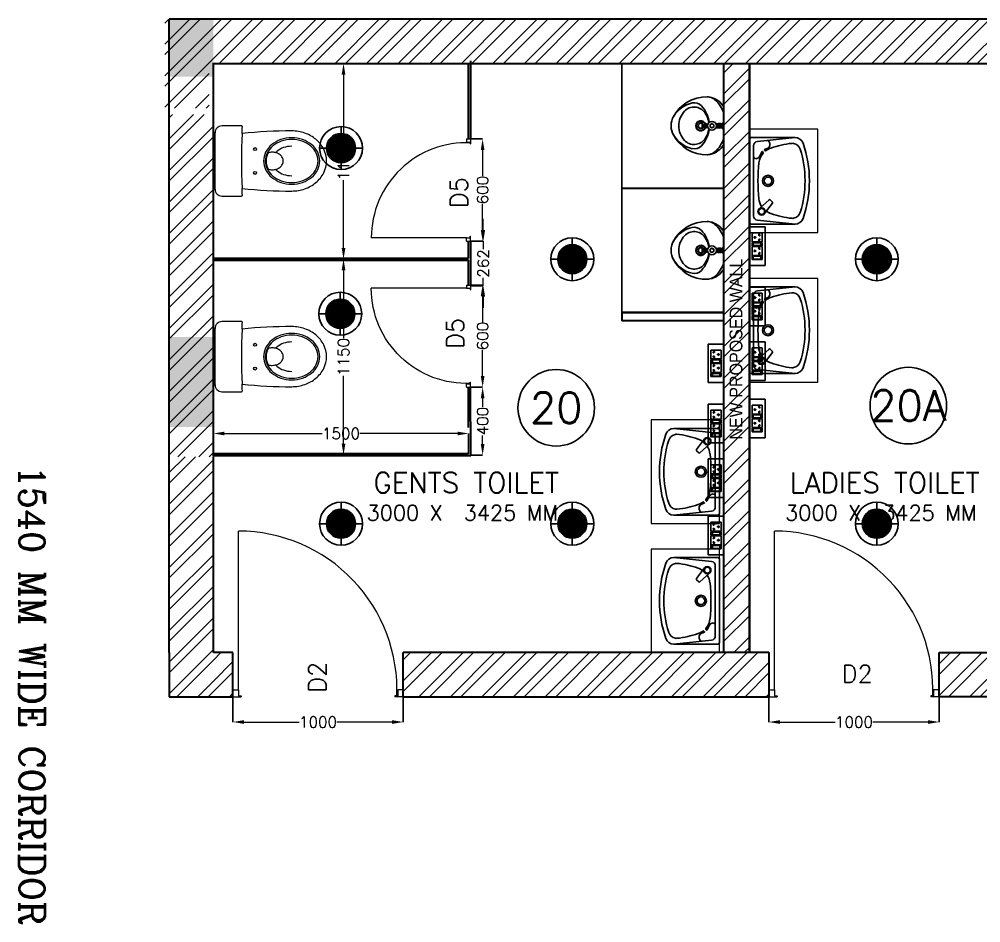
# Model space of a CAD drawing. Extents: x -52083 to 49512, y -145230 to 20224.
# Drawn here: x -31619 to -25967, y -112111 to -106802 of the extents above; entities that cross this region are included whole.
import ezdxf
from ezdxf.enums import TextEntityAlignment as Align

# ---------------------------------------------------------------- set-up
doc = ezdxf.new("R2010")
doc.units = 0
doc.header["$LTSCALE"] = 0.5
doc.header["$MEASUREMENT"] = 0
doc.header["$PDMODE"] = 32
for name, color, linetype, lineweight in [('1', 7, 'Continuous', 9), ('1200x2100 Door', 5, 'Continuous', 5), ('COL', 1, 'Continuous', 35), ('DIM', 3, 'Continuous', 5), ('ELE-12W UPS LIGHT', 3, 'Continuous', 25), ('Hatch-1', 8, 'Continuous', 5), ('Microlab @ 1', 5, 'Continuous', 13), ('New Wall', 5, 'Continuous', 35), ('Sa-Block Text', 7, 'Continuous', 18), ('wall-1', 7, 'Continuous', 35)]:
    doc.layers.add(name, color=color, linetype=linetype, lineweight=lineweight)
for name, color, linetype in [('ELE-12W LED', 1, 'Continuous'), ('PDF_Text', 5, 'Continuous'), ('SA-6MRP', 1, 'Continuous'), ('SA-6MUP', 223, 'Continuous'), ('SA-FUR', 3, 'Continuous'), ('WC-DET1', 8, 'Continuous'), ('WC-DET2', 10, 'Continuous'), ('WC-OUT', 7, 'Continuous'), ('WC-OUTL', 7, 'Continuous')]:
    doc.layers.add(name, color=color, linetype=linetype)
doc.styles.add('ARIAL', font='romans.shx', dxfattribs={"height": 2.5})
doc.styles.add('RomanS', font='romans.shx')
doc.styles.get("Standard").update_dxf_attribs({"font": 'romans.shx'})
doc.dimstyles.new('Sa-dim', dxfattribs={"dimtxt": 65, "dimasz": 65, "dimexe": 0, "dimexo": 0, "dimtad": 0, "dimdec": 0, "dimdsep": 46, "dimtxsty": 'Standard', "dimcen": 0, "dimclrd": 256, "dimclre": 7, "dimclrt": 1, "dimadec": 0, "dimazin": 0, "dimtfac": 1, "dimtdec": 0, "dimtmove": 0, "dimatfit": 3, "dimfxl": 1, "dimlwd": -1, "dimarcsym": 0})
pattern_1 = [(45, (-108477.94, -16149.46), (-92.80777, 92.80777), []), (45, (-108416.07, -16149.46), (-92.80777, 92.80777), [])]
pattern_2 = [(45, (22946.7, -16431.28), (-92.80777, 92.80777), []), (45, (23008.57, -16431.28), (-92.80777, 92.80777), [])]

# ---------------------------------------------------------------- blocks, each defined once
blk = doc.blocks.new('*D922')
at = {"layer": 'Defpoints', "color": 0}
for p in [(-27212.5, -110782.9), (-26212.5, -110782.9), (-26212.5, -110931.3)]:
    blk.add_point(p, dxfattribs=at)
at = {"layer": 'DIM', "color": 7, "lineweight": -2}
for p, q in [((-27212.5, -110782.9), (-27212.5, -110931.3)), ((-26212.5, -110782.9), (-26212.5, -110931.3))]:
    blk.add_line(p, q, dxfattribs=at)
at = {"layer": 'DIM'}
for p, q in [((-27147.5, -110931.3), (-26823, -110931.3)), ((-26277.5, -110931.3), (-26602, -110931.3))]:
    blk.add_line(p, q, dxfattribs=at)
for points in [[(-27147.5, -110920.5), (-27147.5, -110942.2), (-27212.5, -110931.3)], [(-26277.5, -110920.5), (-26277.5, -110942.2), (-26212.5, -110931.3)]]:
    blk.add_solid(points, dxfattribs=at)
at = {"layer": 'DIM', "color": 1, "insert": (-26712.5, -110931.3), "char_height": 65, "attachment_point": 5}
blk.add_mtext('1000', dxfattribs=at)
blk = doc.blocks.new('A$Cf2d5b89f')
at = {"layer": 'WC-DET1'}
for p, q in [((-254.5, -268.5), (-231.8, -47.4)), ((-206.9, -25), (206.9, -25)), ((254.5, -268.5), (231.8, -47.4)), ((-183.2, -88.2), (-191.5, -109.1)), ((-178.3, -91.7), (-181.7, -88.1)), ((-168.8, -80.1), (-171.8, -76.9)), ((-171.6, -75.4), (-142.2, -59.4)), ((165, -56.8), (111.8, -115.4)), ((194.3, -87.9), (130.5, -135.4)), ((111.7, -122.4), (123.9, -134.9))]:
    blk.add_line(p, q, dxfattribs=at)
for centre, radius in [((180, -72), 17.5), ((0, -110), 22.5)]:
    blk.add_circle(centre, radius, dxfattribs=at)
for centre, radius, start, end in [((-206.9, -50), 25, 90, 174.1371), ((-96.3, -155.9), 100, 95.5686, 131.0008), ((-142.8, -37.3), 12.3, 18.1286, 87.6417), ((-155, -37.9), 25, 301.0294, 0), ((-153.2, -41.1), 23.3, 7.7155, 21.1094), ((0, -1028.8), 978.3, 83.7806, 96.2194), ((96.3, -155.9), 100, 56.8383, 84.4314), ((206.9, -50), 25, 5.8629, 90), ((-215.7, -94.3), 25.6, 209.6765, 262.1744), ((-212.2, -95), 25, 266.931, 325.9016), ((-96.3, -155.9), 100, 144.6532, 162.9621), ((-182.4, -88.8), 1, 43.4655, 145.9016), ((-181.9, -95.1), 5, 324.6532, 43.4655), ((-171, -76.2), 1, 121.0294, 223.4655), ((-165.2, -76.6), 5, 223.4655, 311.0008), ((96.3, -155.9), 100, 17.0379, 34.3564), ((264.4, -295.7), 486.7, 159.6568, 174.6623), ((-211.7, -43.8), 76.2, 264.3519, 268.5983), ((115.3, -118.9), 5, 135.3271, 224.3233), ((127.5, -131.4), 5, 224.3233, 307.4212), ((-264.4, -295.7), 486.7, 5.3377, 20.3432), ((-190.4, -254.3), 30, 172.6512, 189.1116), ((-170.6, -251.1), 50, 189.1116, 252.9473), ((170.6, -251.1), 50, 287.0527, 350.8884), ((190.4, -254.3), 30, 350.8884, 7.3488), ((0, 290.2), 617.6, 252.5422, 287.4578)]:
    blk.add_arc(centre, radius, start, end, dxfattribs=at)
at = {"layer": 'WC-DET2'}
for centre, radius in [((180, -72), 21.4), ((0, -110), 32.5)]:
    blk.add_circle(centre, radius, dxfattribs=at)
at = {"layer": 'WC-OUT'}
for p, q in [((-244.5, 0), (244.5, 0)), ((-254.5, -10), (-254.5, -268.5)), ((254.5, -10), (254.5, -268.5))]:
    blk.add_line(p, q, dxfattribs=at)
for centre, radius, start, end in [((-244.5, -10), 10, 90, 180), ((244.5, -10), 10, 0, 90), ((-204.5, -268.5), 50, 180, 250.8279), ((204.5, -268.5), 50, 289.1721, 0), ((0, 319.7), 672.7, 250.8279, 289.1721)]:
    blk.add_arc(centre, radius, start, end, dxfattribs=at)
blk = doc.blocks.new('A$C40424e03')
blk.add_lwpolyline([(673.8, 1604.1), (1282, 1604.1), (1282, 2007.1), (673.8, 2007.1)], close=True)
at = {"xscale": -1}
blk.add_blockref('A$Cf2d5b89f', (978.3, 2007.1), dxfattribs=at)
blk = doc.blocks.new('SD 1200x2100')
at = {"layer": '1200x2100 Door'}
for p, q in [((289771.1, 46661.9), (289771.1, 46711.8)), ((289771.1, 46711.8), (289829.5, 46711.8)), ((289771.1, 46661.9), (289771.1, 46711.8)), ((289771.1, 46661.9), (289809.4, 46661.9)), ((289809.4, 46661.9), (289809.4, 46705.1)), ((289809.4, 46705.1), (289829.5, 46705.1)), ((289829.5, 46705.1), (289829.5, 46711.8)), ((290971.1, 46711.8), (290912.7, 46711.8)), ((290912.7, 46705.1), (290912.7, 46711.8)), ((290932.8, 46705.1), (290912.7, 46705.1)), ((290932.8, 46661.9), (290932.8, 46705.1)), ((290971.1, 46661.9), (290932.8, 46661.9)), ((290932.8, 46661.9), (290932.8, 45543.9)), ((290971.1, 46661.9), (290971.1, 46711.8))]:
    blk.add_line(p, q, dxfattribs=at)
blk.add_arc((290932.8, 46661.9), 1118, 177.44259, 270, dxfattribs=at)
blk = doc.blocks.new('*D923')
at = {"layer": 'Defpoints', "color": 0}
for p in [(-30362.5, -110782.9), (-29362.5, -110782.9), (-29362.5, -110931.3)]:
    blk.add_point(p, dxfattribs=at)
at = {"layer": 'DIM', "color": 7, "lineweight": -2}
for p, q in [((-30362.5, -110782.9), (-30362.5, -110931.3)), ((-29362.5, -110782.9), (-29362.5, -110931.3))]:
    blk.add_line(p, q, dxfattribs=at)
at = {"layer": 'DIM'}
for p, q in [((-30297.5, -110931.3), (-29973, -110931.3)), ((-29427.5, -110931.3), (-29752, -110931.3))]:
    blk.add_line(p, q, dxfattribs=at)
for points in [[(-30297.5, -110920.5), (-30297.5, -110942.2), (-30362.5, -110931.3)], [(-29427.5, -110920.5), (-29427.5, -110942.2), (-29362.5, -110931.3)]]:
    blk.add_solid(points, dxfattribs=at)
at = {"layer": 'DIM', "color": 1, "insert": (-29862.5, -110931.3), "char_height": 65, "attachment_point": 5}
blk.add_mtext('1000', dxfattribs=at)
blk = doc.blocks.new('A$C054a1436')
at = {"color": 1}
blk.add_circle((225, 225), 225, dxfattribs=at)
blk.add_attdef('T1', text='', height=180).set_placement((225, 225), align=Align.MIDDLE_CENTER)
blk = doc.blocks.new('*D933')
at = {"layer": 'Defpoints', "color": 0}
for p in [(-28965.6, -108363.5), (-28895.3, -108363.5), (-28965.6, -108963.5)]:
    blk.add_point(p, dxfattribs=at)
at = {"layer": 'DIM', "color": 7, "lineweight": -2}
for p, q in [((-28965.6, -108363.5), (-28895.3, -108363.5)), ((-28965.6, -108963.5), (-28895.3, -108963.5))]:
    blk.add_line(p, q, dxfattribs=at)
at = {"layer": 'DIM'}
for p, q in [((-28895.3, -108428.5), (-28895.3, -108580.9)), ((-28895.3, -108898.5), (-28895.3, -108746.2))]:
    blk.add_line(p, q, dxfattribs=at)
for points in [[(-28906.1, -108428.5), (-28884.4, -108428.5), (-28895.3, -108363.5)], [(-28906.1, -108898.5), (-28884.4, -108898.5), (-28895.3, -108963.5)]]:
    blk.add_solid(points, dxfattribs=at)
at = {"layer": 'DIM', "color": 1, "insert": (-28895.3, -108663.5), "char_height": 65, "attachment_point": 5, "rotation": 90}
blk.add_mtext('600', dxfattribs=at)
blk = doc.blocks.new('*D934')
at = {"layer": 'Defpoints', "color": 0}
for p in [(-28965.6, -107505.5), (-28895.3, -107505.5), (-28965.6, -108105.5)]:
    blk.add_point(p, dxfattribs=at)
at = {"layer": 'DIM', "color": 7, "lineweight": -2}
for p, q in [((-28965.6, -107505.5), (-28895.3, -107505.5)), ((-28965.6, -108105.5), (-28895.3, -108105.5))]:
    blk.add_line(p, q, dxfattribs=at)
at = {"layer": 'DIM'}
for p, q in [((-28895.3, -107570.5), (-28895.3, -107722.9)), ((-28895.3, -108040.5), (-28895.3, -107888.2))]:
    blk.add_line(p, q, dxfattribs=at)
for points in [[(-28906.1, -107570.5), (-28884.4, -107570.5), (-28895.3, -107505.5)], [(-28906.1, -108040.5), (-28884.4, -108040.5), (-28895.3, -108105.5)]]:
    blk.add_solid(points, dxfattribs=at)
at = {"layer": 'DIM', "color": 1, "insert": (-28895.3, -107805.5), "char_height": 65, "attachment_point": 5, "rotation": 90}
blk.add_mtext('600', dxfattribs=at)
blk = doc.blocks.new('*D935')
at = {"layer": 'Defpoints', "color": 0}
for p in [(-30477.5, -108211.5), (-29712.9, -108211.5), (-30477.5, -109361.2)]:
    blk.add_point(p, dxfattribs=at)
at = {"layer": 'DIM', "color": 7, "lineweight": -2}
for p, q in [((-30477.5, -108211.5), (-29712.9, -108211.5)), ((-30477.5, -109361.2), (-29712.9, -109361.2))]:
    blk.add_line(p, q, dxfattribs=at)
at = {"layer": 'DIM'}
for p, q in [((-29712.9, -108276.5), (-29712.9, -108675.9)), ((-29712.9, -109296.2), (-29712.9, -108896.9))]:
    blk.add_line(p, q, dxfattribs=at)
for points in [[(-29723.7, -108276.5), (-29702, -108276.5), (-29712.9, -108211.5)], [(-29723.7, -109296.2), (-29702, -109296.2), (-29712.9, -109361.2)]]:
    blk.add_solid(points, dxfattribs=at)
at = {"layer": 'DIM', "color": 1, "insert": (-29712.9, -108786.4), "char_height": 65, "attachment_point": 5, "rotation": 90}
blk.add_mtext('1150', dxfattribs=at)
blk = doc.blocks.new('*D936')
at = {"layer": 'Defpoints', "color": 0}
for p in [(-28977.5, -109235.9), (-30477.5, -109355.2), (-28977.5, -109355.2)]:
    blk.add_point(p, dxfattribs=at)
at = {"layer": 'DIM', "color": 7, "lineweight": -2}
for p, q in [((-30477.5, -109355.2), (-30477.5, -109235.9)), ((-28977.5, -109355.2), (-28977.5, -109235.9))]:
    blk.add_line(p, q, dxfattribs=at)
at = {"layer": 'DIM'}
for p, q in [((-30412.5, -109235.9), (-29838, -109235.9)), ((-29042.5, -109235.9), (-29617, -109235.9))]:
    blk.add_line(p, q, dxfattribs=at)
for points in [[(-30412.5, -109225.1), (-30412.5, -109246.8), (-30477.5, -109235.9)], [(-29042.5, -109225.1), (-29042.5, -109246.8), (-28977.5, -109235.9)]]:
    blk.add_solid(points, dxfattribs=at)
at = {"layer": 'DIM', "color": 1, "insert": (-29727.5, -109235.9), "char_height": 65, "attachment_point": 5}
blk.add_mtext('1500', dxfattribs=at)
blk = doc.blocks.new('*D937')
at = {"layer": 'Defpoints', "color": 0}
for p in [(-28965.5, -108963.5), (-28895.3, -108963.5), (-28965.5, -109363.5)]:
    blk.add_point(p, dxfattribs=at)
at = {"layer": 'DIM', "color": 7, "lineweight": -2}
for p, q in [((-28965.5, -108963.5), (-28895.3, -108963.5)), ((-28965.5, -109363.5), (-28895.3, -109363.5))]:
    blk.add_line(p, q, dxfattribs=at)
at = {"layer": 'DIM'}
for p, q in [((-28895.3, -109028.5), (-28895.3, -109079.3)), ((-28895.3, -109298.5), (-28895.3, -109247.7))]:
    blk.add_line(p, q, dxfattribs=at)
for points in [[(-28906.1, -109028.5), (-28884.4, -109028.5), (-28895.3, -108963.5)], [(-28906.1, -109298.5), (-28884.4, -109298.5), (-28895.3, -109363.5)]]:
    blk.add_solid(points, dxfattribs=at)
at = {"layer": 'DIM', "color": 1, "insert": (-28895.3, -109163.5), "char_height": 65, "attachment_point": 5, "rotation": 90}
blk.add_mtext('400', dxfattribs=at)
blk = doc.blocks.new('*D938')
at = {"layer": 'Defpoints', "color": 0}
for p in [(-28965.6, -108105.5), (-28891.5, -108105.5), (-28965.5, -108367.5)]:
    blk.add_point(p, dxfattribs=at)
at = {"layer": 'DIM'}
for p, q in [((-28891.5, -108040.5), (-28891.5, -107975.5)), ((-28891.5, -108105.5), (-28891.5, -108152.3)), ((-28891.5, -108367.5), (-28891.5, -108320.7)), ((-28891.5, -108432.5), (-28891.5, -108497.5))]:
    blk.add_line(p, q, dxfattribs=at)
at = {"layer": 'DIM', "color": 7, "lineweight": -2}
for p, q in [((-28965.6, -108105.5), (-28891.5, -108105.5)), ((-28965.5, -108367.5), (-28891.5, -108367.5))]:
    blk.add_line(p, q, dxfattribs=at)
at = {"layer": 'DIM'}
for points in [[(-28902.3, -108040.5), (-28880.7, -108040.5), (-28891.5, -108105.5)], [(-28902.3, -108432.5), (-28880.7, -108432.5), (-28891.5, -108367.5)]]:
    blk.add_solid(points, dxfattribs=at)
at = {"layer": 'DIM', "color": 1, "insert": (-28891.5, -108236.5), "char_height": 65, "attachment_point": 5, "rotation": 90}
blk.add_mtext('262', dxfattribs=at)
blk = doc.blocks.new('A$C029a48cf')
blk.add_line((-10, 166), (-10, -166))
for points in [[(-168.1, 161.4, 0.029046), (-460, 176.5, 0.08272), (-537.4, 163.6, 0.090502), (-602.2, 127.3, 0.104235), (-648.7, 68.8, 0.116575), (-665, 0, 0.116575), (-648.7, -68.8, 0.104235), (-602.2, -127.3, 0.090502), (-537.4, -163.6, 0.08272), (-460, -176.5, 0.029046), (-168.1, -161.4, -0.00263), (-170, -201, 0.414214), (-165, -206), (-50, -206, 0.414214), (-10, -166), (-5, -166, 0.414214), (0, -161), (0, 161, 0.414214), (-5, 166), (-10, 166, 0.414214), (-50, 206), (-165, 206, 0.414214), (-170, 201, -0.00263)], [(-625, 0, 0.116575), (-613, -50.9, 0.104235), (-576.7, -96.5, 0.090502), (-524.5, -125.8, 0.08272), (-460, -136.5, 0.08272), (-395.5, -125.8, 0.090502), (-343.3, -96.5, 0.104235), (-307, -50.9, 0.116575), (-295, 0, 0.116575), (-307, 50.9, 0.104235), (-343.3, 96.5, 0.090502), (-395.5, 125.8, 0.08272), (-460, 136.5, 0.08272), (-524.5, 125.8, 0.090502), (-576.7, 96.5, 0.104235), (-613, 50.9, 0.116575)], [(-615, 0, 0.116575), (-604, -46.4, 0.104235), (-570.3, -88.8, 0.090502), (-521.2, -116.3, 0.08272), (-460, -126.5, 0.08272), (-398.8, -116.3, 0.090502), (-349.7, -88.8, 0.104235), (-316, -46.4, 0.116575), (-305, 0, 0.116575), (-316, 46.4, 0.104235), (-349.7, 88.8, 0.090502), (-398.8, 116.3, 0.08272), (-460, 126.5, 0.08272), (-521.2, 116.3, 0.090502), (-570.3, 88.8, 0.104235), (-604, 46.4, 0.116575)]]:
    blk.add_lwpolyline(points, format="xyb", close=True)
for points in [[(-365.7, 48.9, 0.036112), (-375.2, 58, 0.090502), (-411.7, 78.5, 0.08272), (-460, 86.5, 0.08272)], [(-322.3, 47.8, 0.074737), (-345.9, 51.3, 0.080041), (-371.1, 47.3, 0.088843), (-391.4, 36.3, 0.10499), (-405.6, 19, 0.120185), (-410.2, 0, 0.120185)], [(-410.2, 0, 0.120185), (-405.6, -19, 0.10499), (-391.4, -36.3, 0.088843), (-371.1, -47.3, 0.080041), (-345.9, -51.3, 0.074737), (-322.3, -47.8, 0.088843)], [(-322.3, -47.8, 0.008108), (-320.4, -44.2, 0.116575), (-310, 0, 0.116575), (-320.4, 44.2, 0.008108), (-322.3, 47.8, 0.090502)], [(-460, -86.5, 0.08272), (-411.7, -78.5, 0.090502), (-375.2, -58, 0.036112), (-365.7, -48.9, 0.116575)]]:
    blk.add_lwpolyline(points, format="xyb")
for centre in [(-245, 70), (-245, -70)]:
    blk.add_circle(centre, 8.58)
blk.add_arc((-3929.6, 0), 3764.9, 357.5424, 2.4576)
blk = doc.blocks.new('*D939')
at = {"layer": 'Defpoints', "color": 0}
for p in [(-30477.5, -107061.9), (-30477.5, -108211.5), (-29712.9, -108211.5)]:
    blk.add_point(p, dxfattribs=at)
at = {"layer": 'DIM', "color": 7, "lineweight": -2}
for p, q in [((-30477.5, -107061.9), (-29712.9, -107061.9)), ((-30477.5, -108211.5), (-29712.9, -108211.5))]:
    blk.add_line(p, q, dxfattribs=at)
at = {"layer": 'DIM'}
for p, q in [((-29712.9, -107126.9), (-29712.9, -107526.2)), ((-29712.9, -108146.5), (-29712.9, -107747.2))]:
    blk.add_line(p, q, dxfattribs=at)
for points in [[(-29723.7, -107126.9), (-29702, -107126.9), (-29712.9, -107061.9)], [(-29723.7, -108146.5), (-29702, -108146.5), (-29712.9, -108211.5)]]:
    blk.add_solid(points, dxfattribs=at)
at = {"layer": 'DIM', "color": 1, "insert": (-29712.9, -107636.7), "char_height": 65, "attachment_point": 5, "rotation": 90}
blk.add_mtext('1150', dxfattribs=at)
blk = doc.blocks.new('A$C91B1')
at = {"layer": 'WC-DET1', "color": 7}
for p, q in [((0.1609, 0.3029), (0.1494, 0.3119)), ((0.1839, 0.3029), (0.1954, 0.3119)), ((0.1609, 0.2089), (0.1609, 0.2029)), ((0.1624, 0.1879), (0.1624, 0.1854)), ((0.1824, 0.1879), (0.1624, 0.1879)), ((0.1824, 0.1854), (0.1624, 0.1854)), ((0.1629, 0.2177), (0.1629, 0.2109)), ((0.1819, 0.2009), (0.1629, 0.2009)), ((0.1639, 0.2009), (0.1639, 0.1949)), ((0.1819, 0.1949), (0.1639, 0.1949)), ((0.1674, 0.1949), (0.1674, 0.1879)), ((0.1774, 0.1949), (0.1774, 0.1879)), ((0.1819, 0.2177), (0.1819, 0.2109)), ((0.1819, 0.2009), (0.1819, 0.1949)), ((0.1824, 0.1879), (0.1824, 0.1854)), ((0.1839, 0.2089), (0.1839, 0.2029))]:
    blk.add_line(p, q, dxfattribs=at)
at = {"layer": 'WC-DET1'}
for p, q in [((0.1839, 0.3029), (0.1609, 0.3029)), ((0.1819, 0.2109), (0.1629, 0.2109))]:
    blk.add_line(p, q, dxfattribs=at)
for points in [[(0.1672, 0.2934), (0.162, 0.2844), (0.1672, 0.2754), (0.1775, 0.2754), (0.1827, 0.2844), (0.1775, 0.2934)], [(0.1659, 0.2531), (0.1594, 0.2419), (0.1659, 0.2306), (0.1788, 0.2306), (0.1853, 0.2419), (0.1788, 0.2531)]]:
    blk.add_lwpolyline(points, close=True, dxfattribs=at)
for radius in [0.0115, 0.005]:
    blk.add_circle((0.1724, 0.2844), radius, dxfattribs=at)
at = {"layer": 'WC-DET1', "color": 7}
blk.add_circle((0.1724, 0.2419), 0.026, dxfattribs=at)
at = {"layer": 'WC-DET1'}
for centre, radius, start, end in [((0.1555, 0.1412), 0.18, 108.5141, 139.0798), ((0.1892, 0.1412), 0.18, 40.9202, 71.4859), ((0.0724, 0.2132), 0.07, 139.0798, 165.8855), ((0.2723, 0.2132), 0.07, 14.1145, 40.9202), ((0.0942, 0.1383), 0.0577, 133.0701, 192.7487), ((0.1724, 0.0546), 0.1722, 96.7799, 133.0701), ((0.1724, 0.1769), 0.03, 112.5403, 67.4597), ((0.1724, 0.1769), 0.017, 107.1046, 72.8954), ((0.1724, 0.0546), 0.1722, 46.9299, 83.2201), ((0.2505, 0.1383), 0.0577, 347.2513, 46.9299), ((0.2037, 0.1631), 0.17, 192.7487, 238.5449), ((0.141, 0.1631), 0.17, 301.4551, 347.2513)]:
    blk.add_arc(centre, radius, start, end, dxfattribs=at)
at = {"layer": 'WC-DET1', "color": 7}
for centre, radius, start, end in [((0.2287, 0.2867), 0.0697, 166.573, 194.2022), ((0.116, 0.2867), 0.0697, 345.7978, 13.427), ((0.1562, 0.2684), 0.005, 301.3364, 14.2022), ((0.1885, 0.2684), 0.005, 165.7978, 238.6636), ((0.1395, 0.1371), 0.0772, 125.7928, 226.6607), ((0.1724, 0.0916), 0.1333, 97.9698, 125.7928), ((0.1629, 0.2089), 0.002, 90, 180), ((0.1629, 0.2029), 0.002, 180, 270), ((0.1819, 0.2089), 0.002, 0, 90), ((0.1819, 0.2029), 0.002, 270, 0), ((0.1724, 0.0916), 0.1333, 54.2072, 82.0302), ((0.2052, 0.1371), 0.0772, 313.3393, 54.2072), ((0.1724, 0.1719), 0.125, 226.6607, 270), ((0.1724, 0.1719), 0.125, 270, 313.3393)]:
    blk.add_arc(centre, radius, start, end, dxfattribs=at)
at = {"layer": 'WC-DET2'}
for p, q in [((0.1714, 0.2893), (0.1714, 0.2795)), ((0.1734, 0.2893), (0.1734, 0.2795))]:
    blk.add_line(p, q, dxfattribs=at)
for points in [[(0.1666, 0.2093, -0.067174), (0.1686, 0.209, -0.079584), (0.1701, 0.2083, -0.107132), (0.1712, 0.2072, -0.140396), (0.1716, 0.206, -0.140396), (0.1712, 0.2048, -0.107132), (0.1701, 0.2037, -0.079584), (0.1686, 0.203, -0.067174), (0.1666, 0.2027, -0.067174), (0.1646, 0.203, -0.079584), (0.1631, 0.2037, -0.107132), (0.162, 0.2048, -0.140396), (0.1616, 0.206, -0.140396), (0.162, 0.2072, -0.107132), (0.1631, 0.2083, -0.079584), (0.1646, 0.209, -0.067174)], [(0.1778, 0.2093, -0.067174), (0.1798, 0.209, -0.079584), (0.1814, 0.2083, -0.107132), (0.1825, 0.2072, -0.140396), (0.1828, 0.206, -0.140396), (0.1825, 0.2048, -0.107132), (0.1814, 0.2037, -0.079584), (0.1798, 0.203, -0.067174), (0.1778, 0.2027, -0.067174), (0.1759, 0.203, -0.079584), (0.1743, 0.2037, -0.107132), (0.1732, 0.2048, -0.140396), (0.1729, 0.206, -0.140396), (0.1732, 0.2072, -0.107132), (0.1743, 0.2083, -0.079584), (0.1759, 0.209, -0.067174)]]:
    blk.add_lwpolyline(points, format="xyb", close=True, dxfattribs=at)
for centre, radius in [((0.1724, 0.2844), 0.009), ((0.1724, 0.2419), 0.0112)]:
    blk.add_circle(centre, radius, dxfattribs=at)
for radius, start, end in [(0.027, 113.9174, 66.0826), (0.015, 109.4712, 270), (0.015, 270, 70.5288)]:
    blk.add_arc((0.1724, 0.1769), radius, start, end, dxfattribs=at)
at = {"layer": 'WC-OUTL'}
for p, q in [((0.0624, 0.3119), (0.1589, 0.3119)), ((0.1589, 0.3119), (0.1858, 0.3119)), ((0.2824, 0.3119), (0.1858, 0.3119))]:
    blk.add_line(p, q, dxfattribs=at)
for centre, radius, start, end in [((0.1224, 0.208), 0.12, 120.0309, 169.2769), ((0.2223, 0.208), 0.12, 10.7231, 59.9691), ((0.0724, 0.2132), 0.07, 165.8855, 178.7062), ((0.2723, 0.2132), 0.07, 1.2938, 14.1145), ((0.2224, 0.2099), 0.22, 178.7062, 242.9643), ((0.1224, 0.2099), 0.22, 297.0357, 1.2938), ((0.1724, 0.1119), 0.11, 238.5449, 270), ((0.1724, 0.1119), 0.11, 270, 301.4551)]:
    blk.add_arc(centre, radius, start, end, dxfattribs=at)
blk = doc.blocks.new('*U131')
at = {"ltscale": 300}
for p, q in [((-78.1, 29.8), (-78.1, -29.8)), ((-78.1, 29.8), (-78.1, -29.8)), ((-57.3, 29.8), (-78.1, 29.8)), ((-78.1, 29.8), (-57.3, 29.8)), ((-76.3, 23.3), (-76.3, -23.3)), ((-59.1, 23.3), (-76.3, 23.3)), ((-59.1, -23.3), (-59.1, 23.3)), ((-57.3, -29.8), (-57.3, 29.8)), ((-53.9, 29.8), (-1.7, 29.8)), ((-53.9, -29.8), (-53.9, 29.8)), ((-1.7, 29.8), (-1.7, -29.8)), ((1.7, 29.8), (1.7, -29.8)), ((1.7, 29.8), (1.7, -29.8)), ((22.5, 29.8), (1.7, 29.8)), ((1.7, 29.8), (22.5, 29.8)), ((3.5, 23.3), (3.5, -23.3)), ((20.7, 23.3), (3.5, 23.3)), ((20.7, -23.3), (20.7, 23.3)), ((22.5, -29.8), (22.5, 29.8)), ((25.9, -29.8), (25.9, 29.8)), ((25.9, 29.8), (78.1, 29.8)), ((78.1, 29.8), (78.1, -29.8)), ((-78.1, -29.8), (-57.3, -29.8)), ((-76.3, -21.2), (-59.1, -21.2)), ((-76.3, -23.3), (-59.1, -23.3)), ((-1.7, -29.8), (-53.9, -29.8)), ((1.7, -29.8), (22.5, -29.8)), ((3.5, -21.2), (20.7, -21.2)), ((3.5, -23.3), (20.7, -23.3)), ((78.1, -29.8), (25.9, -29.8))]:
    blk.add_line(p, q, dxfattribs=at)
blk.add_lwpolyline([(-113, -46), (113, -46), (113, 46), (-113, 46)], close=True, dxfattribs=at)
for centre, radius, start, end in [((-27.8, 14.7), 4.06, 307.1584, 232.8416), ((-27.8, 10.6), 2.59, 161.4031, 18.5969), ((52, 14.7), 4.06, 307.1584, 232.8416), ((52, 10.6), 2.59, 161.4031, 18.5969), ((-42.7, -11.6), 3.5, 5.2689, 272.51), ((-39.9, -14), 2.82, 202.6838, 75.0951), ((-15.7, -14), 2.82, 104.9049, 337.3162), ((-12.9, -11.6), 3.5, 267.49, 174.7311), ((37.1, -11.6), 3.5, 5.2689, 272.51), ((39.9, -14), 2.82, 202.6838, 75.0951), ((64.1, -14), 2.82, 104.9049, 337.3162), ((66.9, -11.6), 3.5, 267.49, 174.7311)]:
    blk.add_arc(centre, radius, start, end, dxfattribs=at)
at = {"layer": 'Sa-Block Text', "flags": 1}
for tag, p in [('PROJECTNAME', (102.4, 776)), ('FLOOR', (102.4, 686.5)), ('LABNAME', (102.4, 577)), ('ITEMNO:', (102.4, 479.7))]:
    blk.add_attdef(tag, text='', height=65, dxfattribs=at).set_placement(p, align=Align.MIDDLE_CENTER)
at = {"layer": 'Sa-Block Text'}
blk.add_attdef('CATALOGUE', text='', height=65, dxfattribs=at).set_placement((102.4, 360.5), align=Align.MIDDLE_CENTER)
blk = doc.blocks.new('*U130')
for p, q in [((-78.1, 29.8), (-78.1, -29.8)), ((-78.1, 29.8), (-78.1, -29.8)), ((-57.3, 29.8), (-78.1, 29.8)), ((-78.1, 29.8), (-57.3, 29.8)), ((-76.3, 23.3), (-76.3, -23.3)), ((-59.1, 23.3), (-76.3, 23.3)), ((-59.1, -23.3), (-59.1, 23.3)), ((-57.3, -29.8), (-57.3, 29.8)), ((-53.9, 29.8), (-1.7, 29.8)), ((-53.9, -29.8), (-53.9, 29.8)), ((-1.7, 29.8), (-1.7, -29.8)), ((1.7, 29.8), (1.7, -29.8)), ((1.7, 29.8), (1.7, -29.8)), ((22.5, 29.8), (1.7, 29.8)), ((1.7, 29.8), (22.5, 29.8)), ((3.5, 23.3), (3.5, -23.3)), ((20.7, 23.3), (3.5, 23.3)), ((20.7, -23.3), (20.7, 23.3)), ((22.5, -29.8), (22.5, 29.8)), ((25.9, -29.8), (25.9, 29.8)), ((25.9, 29.8), (78.1, 29.8)), ((78.1, 29.8), (78.1, -29.8)), ((-78.1, -29.8), (-57.3, -29.8)), ((-76.3, -21.2), (-59.1, -21.2)), ((-76.3, -23.3), (-59.1, -23.3)), ((-1.7, -29.8), (-53.9, -29.8)), ((1.7, -29.8), (22.5, -29.8)), ((3.5, -21.2), (20.7, -21.2)), ((3.5, -23.3), (20.7, -23.3)), ((78.1, -29.8), (25.9, -29.8))]:
    blk.add_line(p, q)
blk.add_lwpolyline([(-113, -46), (113, -46), (113, 46), (-113, 46)], close=True)
for centre, radius, start, end in [((-27.8, 14.7), 4.06, 307.1584, 232.8416), ((-27.8, 10.6), 2.59, 161.4031, 18.5969), ((52, 14.7), 4.06, 307.1584, 232.8416), ((52, 10.6), 2.59, 161.4031, 18.5969), ((-42.7, -11.6), 3.5, 5.2689, 272.51), ((-39.9, -14), 2.82, 202.6838, 75.0951), ((-15.7, -14), 2.82, 104.9049, 337.3162), ((-12.9, -11.6), 3.5, 267.49, 174.7311), ((37.1, -11.6), 3.5, 5.2689, 272.51), ((39.9, -14), 2.82, 202.6838, 75.0951), ((64.1, -14), 2.82, 104.9049, 337.3162), ((66.9, -11.6), 3.5, 267.49, 174.7311)]:
    blk.add_arc(centre, radius, start, end)
at = {"layer": 'Sa-Block Text', "flags": 1}
for tag, p in [('PROJECTNAME', (14.8, 619.1)), ('FLOOR', (14.8, 529.6)), ('LABNAME', (14.8, 420.1)), ('ITEMNO:', (14.8, 322.8))]:
    blk.add_attdef(tag, text='', height=65, dxfattribs=at).set_placement(p, align=Align.MIDDLE_CENTER)
at = {"layer": 'Sa-Block Text'}
blk.add_attdef('CATALOGUE', text='', height=65, dxfattribs=at).set_placement((14.8, 173.9), align=Align.MIDDLE_CENTER)
blk = doc.blocks.new('QWE')
at = {"layer": 'ELE-12W UPS LIGHT', "lineweight": 25}
h = blk.add_hatch(dxfattribs=at)
h.set_pattern_fill('ANSI31', color=8)
h.set_pattern_definition([(45, (-1135553.9097, 459369.4158), (-2.24506403, 2.24506403), [])])
edge = h.paths.add_edge_path()
edge.add_arc((0, 0), 85.7, 0, 360)
at = {"layer": 'ELE-12W UPS LIGHT', "color": 3, "lineweight": 25}
for p, q in [((0, -126.1), (0, 126.1)), ((-126.1, 0), (126.1, 0))]:
    blk.add_line(p, q, dxfattribs=at)
for radius in [126.1, 85.7]:
    blk.add_circle((0, 0), radius, dxfattribs=at)
blk = doc.blocks.new('18W LED')
at = {"layer": 'ELE-12W LED'}
h = blk.add_hatch(dxfattribs=at)
h.set_pattern_fill('ANSI31', color=252)
h.set_pattern_definition([(45, (-1135553.9097, 459369.4158), (-2.24506403, 2.24506403), [])])
edge = h.paths.add_edge_path()
edge.add_arc((0, 0), 85.7, 0, 360)
at = {"layer": 'ELE-12W LED', "color": 1}
for p, q in [((0, -126.1), (0, 126.1)), ((-126.1, 0), (126.1, 0))]:
    blk.add_line(p, q, dxfattribs=at)
for radius in [126.1, 85.7]:
    blk.add_circle((0, 0), radius, dxfattribs=at)
blk = doc.blocks.new('BARE')
at = {"layer": 'COL'}
h = blk.add_hatch(color=256, dxfattribs=at)
h.dxf.hatch_style = 1
h.paths.add_polyline_path([(-12925.5, -9747.7), (-13185.5, -9747.7), (-13185.5, -10082.7), (-12925.5, -10082.7)])
h = blk.add_hatch(color=256, dxfattribs=at)
h.dxf.hatch_style = 1
h.paths.add_polyline_path([(-12925.5, -11612.7), (-13185.5, -11612.7), (-13185.5, -11947.7), (-12925.5, -11947.7)])
h = blk.add_hatch(color=256, dxfattribs=at)
h.dxf.hatch_style = 1
h.paths.add_polyline_path([(-12925.5, -11807.6), (-13185.5, -11807.6), (-13185.5, -12142.6), (-12925.5, -12142.6)])
at = {"layer": 'Hatch-1'}
h = blk.add_hatch(dxfattribs=at)
h.set_pattern_fill('ANSI32,_O', color=256, scale=350)
h.set_pattern_definition([(45, (-108502.94, -16149.46), (-92.80777, 92.80777), []), (45, (-108441.07, -16149.46), (-92.80777, 92.80777), [])])
h.paths.add_polyline_path([(-6790.5, -9745.7), (-13210.5, -9745.7), (-13210.5, -10268.7), (-12950.5, -10268.7), (-12950.5, -10005.7), (-6790.5, -10005.7)])
h = blk.add_hatch(dxfattribs=at)
h.set_pattern_fill('ANSI32,_O', color=256, scale=350)
h.set_pattern_definition([(45, (-108452.94, -16149.46), (-92.80777, 92.80777), []), (45, (-108391.07, -16149.46), (-92.80777, 92.80777), [])])
h.paths.add_polyline_path([(-9925.5, -10005.7), (-9775.5, -10005.7), (-9775.5, -13466.7), (-9925.5, -13466.7)])
h = blk.add_hatch(dxfattribs=at)
h.set_pattern_fill('ANSI32,_O', color=256, scale=350)
h.set_pattern_definition(pattern_1)
h.paths.add_polyline_path([(-13185.5, -12316.7), (-12925.5, -12316.7), (-12925.5, -10305.7), (-13185.5, -10305.7)])
h = blk.add_hatch(dxfattribs=at)
h.set_pattern_fill('ANSI32,_O', color=256, scale=350)
h.set_pattern_definition(pattern_2)
h.paths.add_polyline_path([(-12925.5, -12316.7), (-13185.5, -12316.7), (-13185.5, -13726.7), (-12925.5, -13726.7)])
h = blk.add_hatch(dxfattribs=at)
h.set_pattern_fill('ANSI32,_O', color=256, scale=350)
h.set_pattern_definition(pattern_2)
h.paths.add_polyline_path([(-12925.5, -13466.7), (-12810.5, -13466.7), (-12810.5, -13726.7), (-12925.5, -13726.7)])
h = blk.add_hatch(dxfattribs=at)
h.set_pattern_fill('ANSI32,_O', color=256, scale=350)
h.set_pattern_definition(pattern_2)
h.paths.add_polyline_path([(-11810.5, -13466.7), (-9660.5, -13466.7), (-9660.5, -13726.7), (-11810.5, -13726.7)])
h = blk.add_hatch(dxfattribs=at)
h.set_pattern_fill('ANSI32,_O', color=256, scale=350)
h.set_pattern_definition(pattern_1)
h.paths.add_polyline_path([(-8660.5, -13466.7), (-6765.5, -13466.7), (-6765.5, -13726.7), (-8660.5, -13726.7)])
for q in [(-10525.5, -10005.7), (-10525.5, -11469.7)]:
    blk.add_line((-10525.5, -10737.7), q)
blk.add_lwpolyline([(-11810.5, -13466.7), (-9660.5, -13466.7), (-9660.5, -13726.7), (-11810.5, -13726.7)], close=True)
blk.add_lwpolyline([(-8660.5, -13726.7), (-6765.5, -13726.7), (-6765.5, -13466.7), (-8660.5, -13466.7)])
at = {"layer": 'New Wall'}
for p, q in [((-11425.5, -10449.4), (-11425.5, -10001.7)), ((-11413.5, -10449.4), (-11413.5, -9989.7)), ((-9775.5, -11517.7), (-9775.5, -10005.7)), ((-9775.5, -13466.7), (-9775.5, -10042.7)), ((-11425.5, -11149.4), (-11425.5, -11049.4)), ((-11413.5, -11311.4), (-11413.5, -11049.4)), ((-12925.5, -11149.4), (-11425.5, -11149.4)), ((-12925.5, -11161.4), (-11425.5, -11161.4)), ((-11425.5, -11311.4), (-11425.5, -11161.4)), ((-11425.5, -12145.4), (-11425.5, -11907.4)), ((-11413.5, -12311.1), (-11413.6, -11907.4)), ((-11425.5, -12299.1), (-12925.5, -12299.1)), ((-11413.5, -12311.1), (-12925.5, -12311.1))]:
    blk.add_line(p, q, dxfattribs=at)
blk.add_lwpolyline([(-9925.5, -10005.7), (-9775.5, -10005.7), (-9775.5, -13466.7), (-9925.5, -13466.7)], close=True, dxfattribs=at)
for points in [[(-10525.5, -10737.7), (-9925.5, -10737.7)], [(-10525.5, -11469.7), (-9925.5, -11469.7)]]:
    blk.add_lwpolyline(points, dxfattribs=at)
at = {"layer": 'SA-6MUP', "color": 7}
blk.add_line((-9925.5, -13466.7), (-9925.5, -10042.7), dxfattribs=at)
at = {"layer": 'wall-1', "color": 7}
for p, q in [((-13185.5, -10005.7), (-13185.5, -9745.7)), ((-6505.5, -9745.7), (-13185.5, -9745.7)), ((-13185.5, -12316.7), (-13185.5, -9745.7)), ((-6505.5, -9745.7), (-13185.5, -9745.7)), ((-12925.5, -12312.7), (-12925.5, -10001.7)), ((-12925.5, -10005.7), (-6794.5, -10005.7)), ((-12925.5, -10005.7), (-6765.5, -10005.7)), ((-9925.5, -11469.7), (-10525.5, -11469.7)), ((-10525.5, -11469.7), (-10525.5, -11518.2)), ((-9925.5, -11518.2), (-10525.5, -11518.2)), ((-13185.5, -13466.7), (-13185.5, -12316.7)), ((-12925.5, -13466.7), (-12925.5, -12316.7)), ((-13185.5, -13466.7), (-13185.5, -13726.7)), ((-13185.5, -13466.7), (-13185.5, -13726.7)), ((-12810.5, -13466.7), (-12925.5, -13466.7)), ((-12810.5, -13726.7), (-12810.5, -13466.7)), ((-9660.5, -13466.7), (-11810.5, -13466.7)), ((-11810.5, -13726.7), (-11810.5, -13466.7)), ((-9660.5, -13466.7), (-9660.5, -13726.7)), ((-13185.5, -13726.7), (-12810.5, -13726.7)), ((-11810.5, -13726.7), (-9660.5, -13726.7))]:
    blk.add_line(p, q, dxfattribs=at)
blk.add_lwpolyline([(-8660.5, -13466.7), (-6765.5, -13466.7), (-6765.5, -13726.7), (-8660.5, -13726.7)], close=True, dxfattribs=at)
ref = blk.add_blockref('A$C054a1436', (-11135.6, -12253.6))
ref.add_attrib('T1', '20', dxfattribs={"color": 1, "height": 180}).set_placement((-10910.6, -12028.6), align=Align.MIDDLE_CENTER)
ref = blk.add_blockref('A$C054a1436', (-9066.1, -12241))
ref.add_attrib('T1', '20A', dxfattribs={"color": 1, "height": 180}).set_placement((-8841.1, -12016), align=Align.MIDDLE_CENTER)
at = {"layer": '1', "rotation": 180}
for p in [(-12925.5, -10578.6), (-12925.5, -11728.2)]:
    blk.add_blockref('A$C029a48cf', p, dxfattribs=at)
at = {"layer": '1', "color": 140}
for p, rotation in [((-7768.4, -11673.5), 90), ((-7768.4, -12551.2), 90), ((-11957.7, -11426.5), 270), ((-11957.7, -12184.7), 270)]:
    blk.add_blockref('A$C40424e03', p, dxfattribs=dict(at, rotation=rotation))
at = {"layer": '1200x2100 Door', "color": 0}
for p, xscale, yscale, zscale, rotation in [((-34769.5, 134436.2), 0.5, 0.5, 0.5, 270), ((-34769.5, -156792.9), -0.5, 0.5, 0.5, 270), ((229665.4, 25199.8), 0.8333333333357587, 0.8333333333430346, 0.8333333333357587, 180), ((232815.4, 25199.8), 0.8333333333284827, 0.8333333333284827, 0.8333333333284827, 180)]:
    blk.add_blockref('SD 1200x2100', p, dxfattribs=dict(at, xscale=xscale, yscale=yscale, zscale=zscale, rotation=rotation))
at = {"layer": 'SA-6MRP', "color": 7, "rotation": 90}
for p in [(-9729.5, -11079.4), (-9729.5, -11433.4), (-9729.5, -11754.7)]:
    blk.add_blockref('*U131', p, dxfattribs=at)
at = {"layer": 'SA-6MRP', "color": 7, "xscale": -1, "rotation": 270}
for p in [(-9971.5, -11767.4), (-9971.5, -12121.3), (-9971.5, -12442.6)]:
    blk.add_blockref('*U131', p, dxfattribs=at)
at = {"layer": 'SA-6MUP', "color": 7, "rotation": 90}
blk.add_blockref('*U130', (-9729.5, -12091.6), dxfattribs=at)
at = {"layer": 'SA-6MUP', "color": 7, "xscale": -1, "rotation": 270}
blk.add_blockref('*U130', (-9971.5, -12779.5), dxfattribs=at)
at = {"layer": 'WC-OUTL', "xscale": 1000, "yscale": 1000, "zscale": 1000, "rotation": 270}
for p in [(-10237.4, -10199.4), (-10237.4, -10931.4)]:
    blk.add_blockref('A$C91B1', p, dxfattribs=at)
at = {"layer": '1200x2100 Door', "color": 0, "style": 'RomanS'}
for s, p in [('D5', (-11430.4, -10855.5)), ('D5', (-11452.8, -11682.5)), ('D2', (-12263.3, -13702.9))]:
    blk.add_text(s, height=103.23, rotation=90, dxfattribs=at).set_placement(p)
blk.add_text('D2', height=103.23, dxfattribs=at).set_placement((-9232.4, -13643.8))
at = {"layer": 'Microlab @ 1', "color": 7, "width": 1310.909, "attachment_point": 5, "style": 'ARIAL'}
for s, insert, char_height in [('GENTS TOILET', (-11439.8, -12469.1), 120), ('LADIES TOILET', (-8980.2, -12469.1), 120), ('3000 X  3425 MM', (-11461.7, -12646.3), 90), ('3000 X  3425 MM', (-9002.1, -12646.3), 90)]:
    blk.add_mtext(s, dxfattribs=dict(at, insert=insert, char_height=char_height))
at = {"layer": 'PDF_Text', "attachment_point": 5, "style": 'RomanS'}
for s, insert, char_height, width, rotation in [('{\\fArial|b0|i0|c0|p34;\\W0.9;NEW PROPOSED WALL}', (-9853.5, -11684.2), 75, 1061.043, 90), ('{\\Fromanc|c0;1540 MM WIDE CORRIDOR}', (-13991.9, -13717.6), 150, 3292.038, 270)]:
    blk.add_mtext(s, dxfattribs=dict(at, insert=insert, char_height=char_height, width=width, rotation=rotation))
at = {"layer": 'SA-FUR', "color": 7}
for p in [(-11828.1, -20212.7), (-10178.1, -20212.7), (-8528.1, -20212.7), (-12428.4, -24228.4), (-10778.4, -24228.4), (-9128.4, -24228.4)]:
    blk.add_attdef('LS##90', text='', height=65, dxfattribs=at).set_placement(p, align=Align.CENTER)
at = {"layer": 'DIM', "color": 7}
for base, p1, p2, angle, picture, middle in [((-12160.9, -11155.4), (-12925.5, -10005.7), (-12925.5, -11155.4), 270, '*D939', (-12160.9, -10580.6)), ((-11343.3, -10449.4), (-11413.6, -11049.4), (-11413.6, -10449.4), 90, '*D934', (-11343.3, -10749.4)), ((-11339.5, -11049.4), (-11413.5, -11311.4), (-11413.6, -11049.4), 90, '*D938', (-11339.5, -11180.4)), ((-12160.9, -11155.4), (-12925.5, -12305.1), (-12925.5, -11155.4), 90, '*D935', (-12160.9, -11730.2)), ((-11343.3, -11307.4), (-11413.6, -11907.4), (-11413.6, -11307.4), 90, '*D933', (-11343.3, -11607.4)), ((-11343.3, -11907.4), (-11413.5, -12307.4), (-11413.5, -11907.4), 90, '*D937', (-11343.3, -12107.4))]:
    dim = blk.add_linear_dim(base=base, p1=p1, p2=p2, angle=angle, dimstyle='Sa-dim', dxfattribs=at)
    dim.commit()
    dim.dimension.update_dxf_attribs({"geometry": picture, "text_midpoint": middle, "insert": (17552, 97056.2)})
dim = blk.add_linear_dim(base=(-11425.5, -12179.8), p1=(-12925.5, -12299.1), p2=(-11425.5, -12299.1), dimstyle='Sa-dim', dxfattribs=at)
dim.commit()
dim.dimension.update_dxf_attribs({"geometry": '*D936', "text_midpoint": (-12175.5, -12179.8), "dimtype": 128, "insert": (17552, 97056.2)})
for base, p1, p2, picture, middle in [((-11810.5, -13875.2), (-12810.5, -13726.7), (-11810.5, -13726.7), '*D923', (-12310.5, -13875.2)), ((-8660.5, -13875.2), (-9660.5, -13726.7), (-8660.5, -13726.7), '*D922', (-9160.5, -13875.2))]:
    dim = blk.add_linear_dim(base=base, p1=p1, p2=p2, dimstyle='Sa-dim', dxfattribs=at)
    dim.commit()
    dim.dimension.update_dxf_attribs({"geometry": picture, "text_midpoint": middle, "insert": (17552, 97056.2)})

msp = doc.modelspace()

# ---------------------------------------------------------------- block references
at = {"color": 240}
msp.add_blockref('BARE', (-17552, -97056.2, 2637.8), dxfattribs=at)

# ---------------------------------------------------------------- next in the draw order: block references
at = {"layer": 'ELE-12W LED', "color": 6}
for p in [(-29727.5, -107558.9, 2637.8), (-29731.8, -108532.4, 2637.8), (-29727.5, -109765.9, 2637.8), (-28368.1, -109765.9, 2637.8)]:
    msp.add_blockref('18W LED', p, dxfattribs=at)
at = {"layer": 'ELE-12W LED', "color": 6, "xscale": -1}
msp.add_blockref('18W LED', (-26578.5, -109765.9, 2637.8), dxfattribs=at)
at = {"layer": 'ELE-12W UPS LIGHT', "linetype": 'ByBlock'}
msp.add_blockref('QWE', (-28368.1, -108211.9, 2637.8), dxfattribs=at)
at = {"layer": 'ELE-12W UPS LIGHT', "linetype": 'ByBlock', "xscale": -1}
msp.add_blockref('QWE', (-26578.5, -108211.9, 2637.8), dxfattribs=at)

doc.saveas('drawing.dxf')
